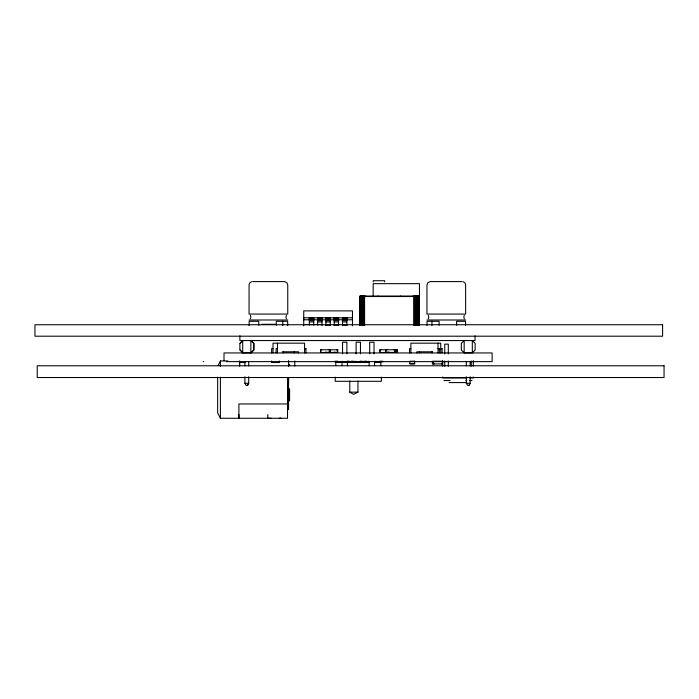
<?xml version="1.0" encoding="UTF-8"?>
<svg xmlns="http://www.w3.org/2000/svg" width="699" height="699" viewBox="0 0 699 699"><rect width="100%" height="100%" fill="white"/><g stroke="black" fill="none" stroke-linecap="round" stroke-linejoin="round"><path stroke-width="1.05" d="M287.516 377.539L287.516 382.842L288.556 382.842L288.556 377.539M239.582 365.743L239.591 360.955L239.591 366.075M379.417 361.96L379.976 361.243L382.877 361.226L382.877 361.759L379.968 361.925M250.391 318.779L250.88 317.031L250.391 315.293M286.424 315.293L285.935 317.031L286.424 318.779M428.277 318.779L428.767 317.031L428.277 315.293M464.311 315.293L463.821 317.031L464.311 318.779M218.105 365.49L220.403 360.964L227.865 360.955M244.886 376.744L244.886 383.27L246.17 385.481L247.42 385.481L248.704 383.27L248.704 376.744M466.338 376.744L466.338 383.27L467.622 385.481L468.872 385.481L470.156 383.27L470.156 376.744M247.42 385.481L248.704 383.27L244.886 383.27M468.872 385.481L470.156 383.27L466.338 383.27M240.124 343.419L242.964 340.579M250.862 352.812L253.702 349.972L253.702 343.419L250.862 340.579L250.862 352.812L242.719 352.812L239.879 349.972L239.879 343.419L242.719 340.579L242.719 352.812M251.107 352.812L253.947 349.972L253.947 343.419L251.107 340.579M472.314 352.812L475.154 349.972L475.154 343.419L472.314 340.579L472.314 352.812L464.171 352.812L461.331 349.972L461.331 343.419L464.171 340.579L464.171 352.812M357.949 380.911L357.949 392.156L353.537 394.332L349.788 392.156L349.788 380.911M251.57 281.688L249.761 282.912L249.089 284.545L249.062 314.069L287.752 314.069L287.752 284.991L286.765 282.571L284.371 281.575L252.61 281.575M280.404 418.273L280.841 418.273L279.102 418.273M271.186 418.273L267.822 418.282L267.813 414.594M462.091 281.575L430.331 281.575L427.937 282.571L426.949 284.991L426.949 314.069L465.639 314.069L465.613 284.545L464.94 282.912L463.14 281.688M373.179 281.898L373.205 280.718L384.668 280.718L384.695 281.898M360.029 296.035L418.5 296.035L418.5 325.498M362.947 296.525L415.582 296.525M303.724 317.8L352.462 317.8M309.334 317.993L313.72 317.993M317.617 317.993L322.003 317.993M325.9 317.993L330.286 317.993M334.192 317.993L338.578 317.993M342.475 317.993L346.861 317.993M309.334 318.552L313.72 318.552M317.617 318.552L322.003 318.552M325.9 318.552L330.286 318.552M334.192 318.552L338.578 318.552M342.475 318.552L346.861 318.552M309.334 319.434L313.72 319.434M317.617 319.434L322.003 319.434M325.9 319.434L330.286 319.434M334.192 319.434L338.578 319.434M342.475 319.434L346.861 319.434M303.724 319.784L310.225 319.784M313.475 319.784L317.809 319.784M322.143 319.784L326.468 319.784M330.802 319.784L334.052 319.784M338.386 319.784L342.72 319.784M345.97 319.784L352.462 319.784M249.062 319.993L287.752 319.993M426.949 319.993L465.639 319.993M309.334 320.588L313.72 320.588M317.617 320.588L322.003 320.588M325.9 320.588L330.286 320.588M334.192 320.588L338.578 320.588M342.475 320.588L346.861 320.588M309.334 321.933L313.72 321.933M317.617 321.933L322.003 321.933M325.9 321.933L330.286 321.933M334.192 321.933L338.578 321.933M342.475 321.933L346.861 321.933M261.854 324.275L275.528 324.275M305.585 324.537L321.496 324.537M325.9 325.096L330.286 325.096M334.192 325.096L338.578 325.096M342.475 325.096L346.861 325.096M273.012 348.6L271.649 348.6L271.649 352.943M277.442 348.6L276.088 348.6L276.088 352.943M410.872 348.6L409.518 348.6L409.518 352.943M282.239 351.807L298.613 351.807L298.613 352.943M432.585 351.807L416.84 351.807L416.84 352.943M325.612 352.147L327.053 352.453M328.399 352.174L329.832 352.174L329.832 350.068L328.923 349.762M335.179 352.147L333.738 352.453M387.482 352.147L388.993 352.174M325.306 352.453L335.485 352.453M387.185 352.453L397.355 352.453L397.355 349.745L379.662 349.762L379.662 352.471L395.258 352.471L395.258 349.762M360.099 361.226L362.126 361.226L362.126 361.995M340.465 361.488L342.091 361.488M346.442 361.488L356.228 361.488M361.663 361.488L369.282 361.488M375.8 361.488L377.425 361.488M203.226 361.628L203.758 361.628M226.266 361.628L492.131 361.628L492.131 352.943L224.012 352.943L224.012 360.544M349.133 361.759L342.003 361.767L342.003 362.309M351.44 361.759L353.467 361.759M360.099 361.759L362.126 361.759M364.432 361.759L366.459 361.759M369.142 362.309L335.765 362.309L335.765 365.56M374.55 362.309L380.815 362.309L380.815 365.56M239.582 362.519L245.445 362.519M409.859 363.629L414.673 363.629M466.775 377.993L442.703 377.993L442.703 376.979M469.728 377.993L473.267 377.993L473.267 376.979M443.979 380.544L450.095 380.544M465.884 380.544L466.775 380.544M469.728 380.544L471.991 380.544M449.073 382.58L466.6 382.58M349.788 392.156L357.949 392.156M288.556 403.97L238.901 403.97L238.901 418.282L238.901 414.594M217.642 377.198L217.642 412.847L220.403 418.282L287.516 418.273L287.516 377.512M442.083 348.722L440.728 348.6L442.083 348.6L442.083 352.943M439.365 348.722L438.011 348.6L439.365 348.6L439.365 352.943M305.935 348.722L304.581 348.6L305.935 348.6L305.935 352.943M240.124 349.972L242.964 352.812M337.94 361.995L335.013 361.759L335.013 361.226L337.914 361.243L338.482 361.96M475.04 335.773L475.04 340.562L239.879 340.562L239.879 335.773M473.267 360.675L473.267 366.11M471.231 360.99L471.231 366.25M470.156 361.514L470.156 365.865M466.338 361.514L466.338 365.865M465.56 325.594L465.56 321.287L456.622 321.287L456.622 325.236M448.312 353.886L448.312 344.153L444.747 344.153L444.747 353.886M448.312 360.99L448.312 366.25M444.747 360.99L444.747 366.25M442.703 360.675L442.703 366.11M442.292 361.523L442.292 363.629L441.392 363.934M440.728 352.943L440.728 343.174L410.872 343.174L410.872 352.943M439.121 325.236L439.121 321.287L427.028 321.287L427.028 325.594M438.011 343.174L438.011 352.943M434.166 363.934L433.258 363.629L433.258 361.523M432.961 363.934L432.961 361.226L442.589 361.226L442.589 363.934L432.419 363.934L432.419 361.226M432.716 361.523L432.716 363.629M432.043 351.807L432.043 352.943M431.947 321.287L431.947 325.594M419.557 351.807L419.557 352.943M419.479 325.612L419.479 283.663L373.179 283.663L373.179 296.568M418.465 296.035L418.465 325.498M418.264 296.035L418.264 325.498M418.046 296.035L418.159 325.498M417.906 296.035L417.906 325.498M417.749 296.035L417.749 325.498M417.574 296.035L417.574 325.498M417.39 296.035L417.39 325.498M417.181 296.035L417.181 325.498M416.971 296.035L416.971 325.498M416.735 296.035L416.735 325.498M416.499 296.035L416.499 325.498M416.246 296.035L416.246 325.498M415.984 296.035L415.984 325.498M415.704 296.035L415.704 325.498M415.424 296.035L415.424 325.498M415.136 296.035L415.136 325.498M414.848 296.035L414.848 325.498M414.542 296.035L414.542 325.498M414.245 296.035L414.245 325.498M413.939 296.035L413.939 325.498M412.891 296.035L412.891 296.525M400.413 296.035L400.413 296.525M397.058 350.042L397.058 352.147L395.608 352.453M396.814 349.745L396.814 352.453M396.516 352.147L396.516 350.042L395.608 349.745M394.061 349.762L394.961 350.068L394.961 352.174L394.061 352.471M386.835 349.762L385.935 350.068L385.935 352.174L386.835 352.471M385.63 349.762L385.63 352.471M381.357 377.128L381.357 381.305L335.223 381.305L335.223 377.128M380.868 349.762L379.959 350.068L379.959 352.174L380.868 352.471M378.115 296.035L378.115 296.525M375.127 361.226L375.127 361.995M374.568 361.549L374.568 365.673M374.026 353.851L374.026 342.222L369.692 342.222L369.692 353.851M369.142 361.549L369.142 365.673M368.766 361.226L368.766 361.995M366.459 361.995L366.459 361.226L364.432 361.226L364.432 361.995M365.638 296.035L365.638 296.525M364.59 296.035L364.59 325.498M364.284 296.035L364.284 325.498M363.978 296.035L363.978 325.498M363.681 296.035L363.681 325.498M363.384 296.035L363.384 325.498M363.096 296.035L363.096 325.498M362.816 296.035L362.816 325.498M362.545 296.035L362.545 325.498M362.283 296.035L362.283 325.498M362.03 296.035L362.03 325.498M361.785 296.035L361.785 325.498M361.558 296.035L361.558 325.498M361.339 296.035L361.339 325.498M361.138 296.035L361.138 325.498M360.955 296.035L360.955 325.498M360.78 296.035L360.78 325.498M360.623 296.035L360.623 325.498M360.483 296.035L360.483 325.498M360.457 353.851L360.457 342.222L356.114 342.222L356.114 353.851M360.256 296.035L360.256 325.498M355.774 361.226L355.774 361.995M353.467 361.995L353.467 361.226L351.44 361.226L351.44 361.995M352.462 325.883L352.462 310.872L303.724 310.872L303.724 325.883M349.133 361.995L349.133 361.226L347.106 361.226L347.106 361.995M347.447 361.767L347.447 365.743M346.861 317.8L346.861 325.594M346.887 353.851L346.887 342.222L342.554 342.222L342.554 353.851M342.772 361.226L342.772 361.995M342.475 317.8L342.475 325.594M342.047 361.767L342.047 365.56M338.578 317.8L338.578 325.594M336.525 349.762L337.425 350.068L337.425 352.174L336.525 352.471M334.192 317.8L334.192 325.594M330.286 317.8L330.286 325.594M330.129 349.762L330.129 352.471M325.9 317.8L325.9 325.594M322.003 317.8L322.003 325.594M321.697 349.762L320.797 350.068L320.797 352.174L321.697 352.471M317.617 317.8L317.617 325.096M313.72 317.8L313.72 325.096M309.334 317.8L309.334 325.096M304.581 352.943L304.581 343.174L273.012 343.174L273.012 352.943M294.76 360.964L294.76 366.023M294.174 351.807L294.174 352.943M289.596 364.336L289.596 365.743M289.596 388.731L289.596 400.929M288.556 377.434L288.556 409.623M287.673 325.594L287.673 321.287L276.271 321.287L276.271 325.236M283.41 351.807L283.41 352.943M282.754 321.287L282.754 325.594M279.399 360.955L279.399 362.519L271.579 362.519L271.579 360.955M277.442 343.174L277.442 352.943M258.77 325.236L258.77 321.287L249.141 321.287L249.141 325.594M248.704 361.514L248.704 365.865M244.886 361.514L244.886 365.865M220.403 360.964L220.403 366.372M220.403 377.18L220.403 418.282M288.556 360.964L288.556 366.066L288.556 360.964M662.6 324.738L34.95 324.738L34.95 336.202L662.6 336.202L662.6 324.738M337.731 349.762L320.5 349.762L320.5 352.471L337.731 352.471L337.731 349.762M414.673 361.226L409.859 361.226L409.859 363.934L414.673 363.934L414.673 361.226M664.05 365.778L37.239 365.778L37.239 377.521L664.05 377.521L664.05 365.778M360.107 325.498L360.107 296.035L360.055 325.498"/></g></svg>
